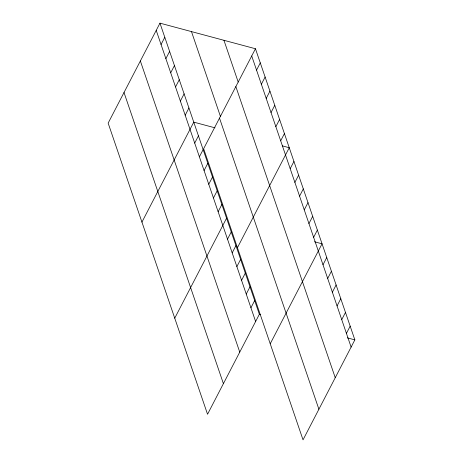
<?xml version="1.0" encoding="UTF-8"?>
<svg xmlns="http://www.w3.org/2000/svg" width="463" height="463" viewBox="0 0 463 463"><rect width="100%" height="100%" fill="white"/><g stroke="black" fill="none" stroke-linecap="round" stroke-linejoin="round"><path stroke-width="0.69" d="M159.966 23.15L108.145 123.123L207.54 414.252L259.361 314.279L159.966 23.15L255.46 48.748L354.855 339.877L303.034 439.85L203.639 148.721L255.46 48.748M161.049 44.512L164.793 37.289M165.881 58.656L169.626 51.434M170.708 72.795L174.453 65.572M175.535 86.934L179.279 79.711M180.362 101.079L184.106 93.856M185.188 115.218L188.933 107.995M141.944 222.107L193.76 122.134L215 127.829M194.703 143.084L198.448 135.862M199.391 156.807L203.135 149.584M204.073 170.529L207.818 163.306M256.543 70.11L260.287 62.887M208.761 184.257L212.505 177.034M261.369 84.254L265.114 77.032M213.449 197.979L217.193 190.756M266.196 98.393L269.941 91.17M218.131 211.707L221.875 204.484M271.023 112.532L274.767 105.309M174.742 318.179L226.563 218.206M275.85 126.671L279.594 119.448M227.507 239.157L231.251 231.934M280.682 140.816L284.427 133.593M232.189 252.879L235.933 245.656M237.432 247.705L289.253 147.732L282.401 145.897M236.877 266.607L240.621 259.384M290.191 168.682L293.936 161.46M241.564 280.329L245.303 273.106M294.879 182.405L298.623 175.182M246.247 294.051L249.991 286.829M299.567 196.127L303.311 188.904M250.934 307.779L254.679 300.556M304.249 209.855L307.993 202.632M308.937 223.577L312.681 216.354M313.625 237.305L317.369 230.082M270.23 343.777L322.051 243.804L314.516 241.784M322.995 264.755L326.739 257.532M327.682 278.477L331.421 271.254M332.365 292.199L336.109 284.976M337.052 305.927L340.797 298.704M341.735 319.649L345.479 312.427M346.422 333.377L350.167 326.155M259.361 314.279L260.733 314.649M347.319 337.857L354.855 339.877M251.716 55.971L351.11 347.1M223.947 40.298L238.202 82.049M235.846 86.575L335.241 377.71M191.479 31.6L220.446 116.439M219.503 118.111L318.897 409.246M156.222 30.373L255.617 321.501M140.358 60.977L239.753 352.111M124.015 92.513L223.409 383.648"/></g></svg>
